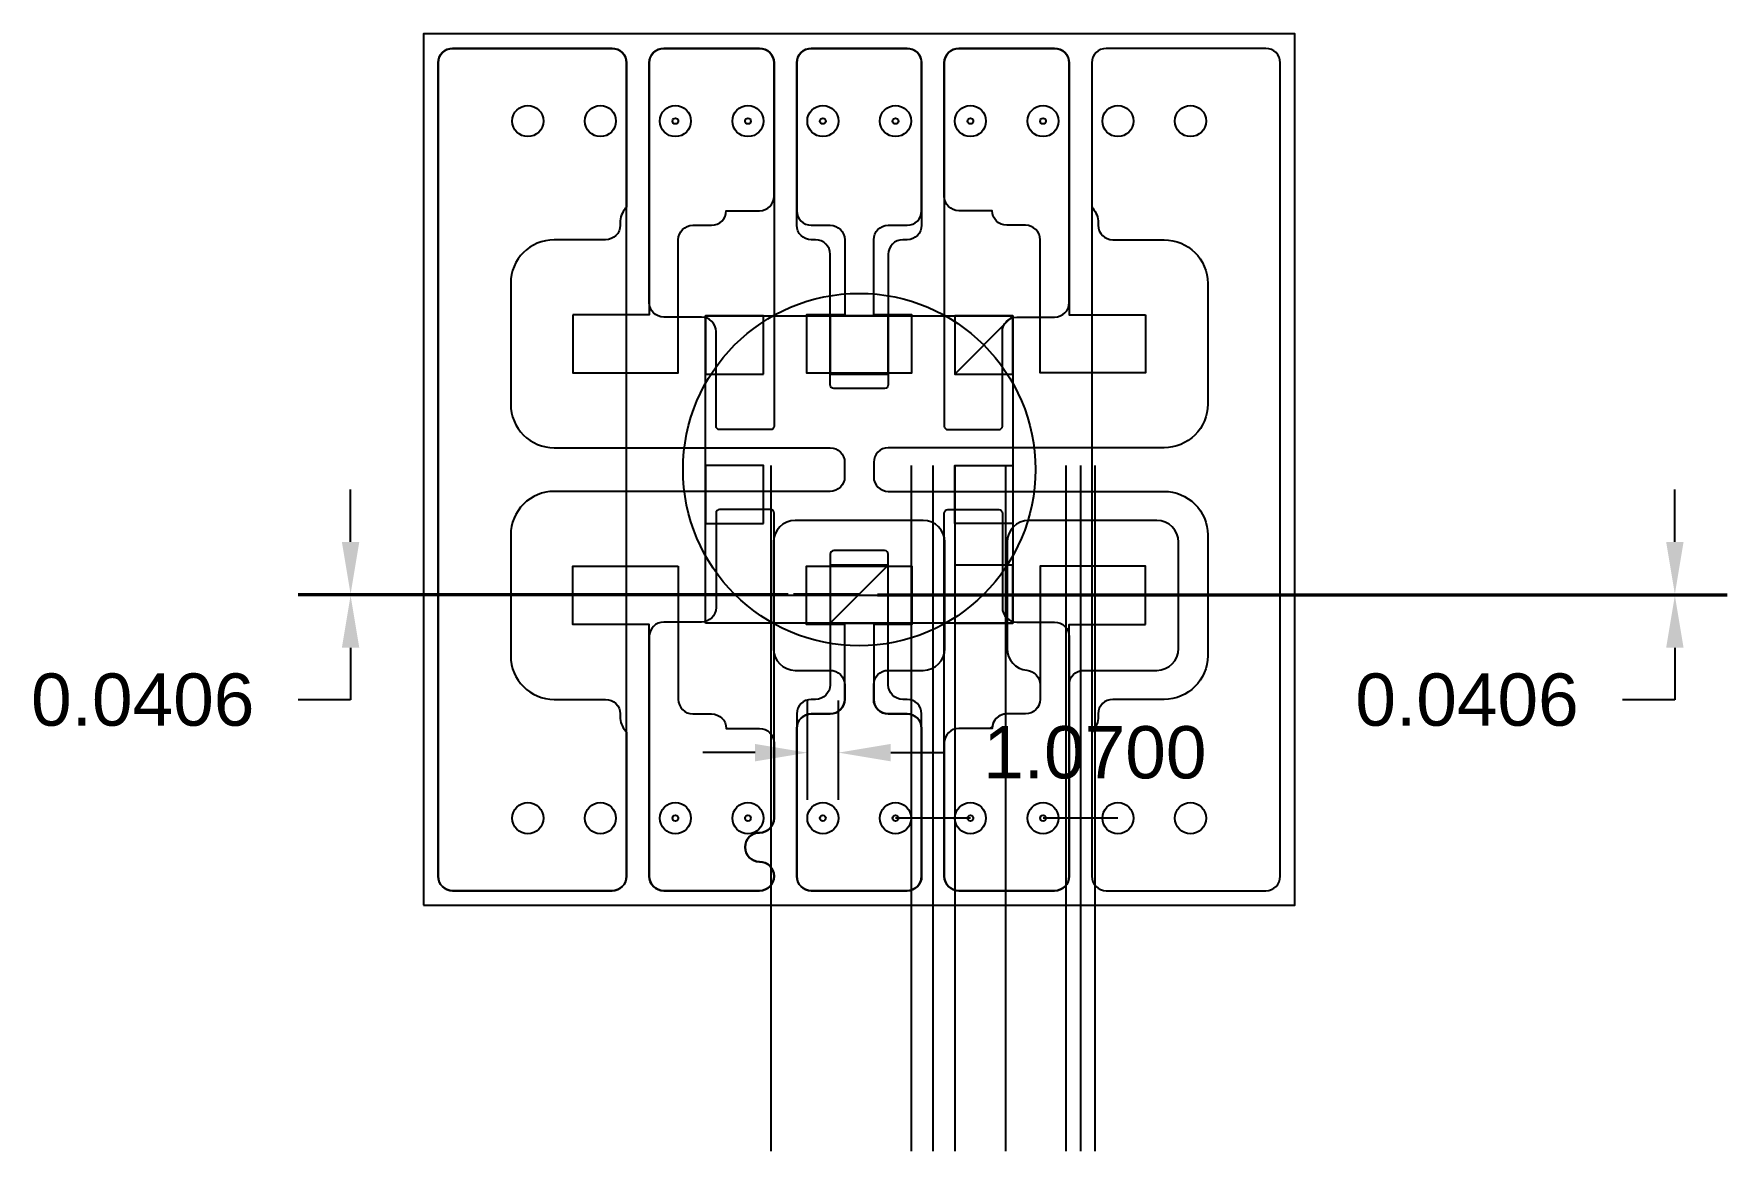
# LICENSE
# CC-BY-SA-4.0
# Model space of a CAD drawing. Header units: inches. Extents: x -28.4 to 29.9, y -23.5 to 15.
import ezdxf

# ---------------------------------------------------------------- set-up
doc = ezdxf.new("R2010")
doc.units = ezdxf.units.IN
doc.header["$MEASUREMENT"] = 0
for name, color, linetype in [('contact_pin_diameter', 7, 'Continuous'), ('contact_point', 7, 'Continuous'), ('glass_extents', 7, 'Continuous'), ('leds', 4, 'Continuous'), ('pixel_electrodes_small_lower_3', 4, 'Continuous'), ('pixel_electrodes_small_lower_5', 4, 'Continuous'), ('tc_metal', 4, 'Continuous'), ('tc_metal_led', 4, 'Continuous')]:
    doc.layers.add(name, color=color, linetype=linetype)
for name, color, linetype, plot in [('led_electrode_1', 4, 'Continuous', False), ('led_electrode_2', 4, 'Continuous', False), ('led_electrode_4', 4, 'Continuous', False), ('led_electrode_5', 4, 'Continuous', False), ('led_electrode_6', 4, 'Continuous', False)]:
    doc.layers.add(name, color=color, linetype=linetype, plot=plot)
doc.styles.get("Standard").update_dxf_attribs({"font": 'arial.ttf'})
doc.dimstyles.get("Standard").update_dxf_attribs({"dimscale": 10, "dimtxt": 0.18, "dimasz": 0.18, "dimexe": 0.18, "dimexo": 0.0625, "dimgap": 0.09, "dimtad": 0, "dimtih": 1, "dimtoh": 1, "dimdec": 4, "dimzin": 0, "dimdsep": 46, "dimtxsty": 'Standard', "dimcen": 0.09, "dimadec": 0, "dimazin": 0, "dimtfac": 1, "dimtdec": 4, "dimtofl": 0, "dimtmove": 0, "dimatfit": 3, "dimfxl": 1, "dimtolj": 1, "dimtzin": 0, "dimarcsym": 0})

# ---------------------------------------------------------------- blocks, each defined once
blk = doc.blocks.new('*D48')
at = {"layer": 'tc_metal_led', "color": 0, "lineweight": -2}
for p, q in [((-1.785, -11.375), (-1.785, -7.945)), ((-0.715, -11.375), (-0.715, -7.945)), ((-3.585, -9.745), (-5.385, -9.745)), ((1.085, -9.745), (2.885, -9.745))]:
    blk.add_line(p, q, dxfattribs=at)
at = {"layer": 'tc_metal_led', "color": 0}
for points in [[(-3.585, -10.045), (-3.585, -9.445), (-1.785, -9.745)], [(1.085, -9.445), (1.085, -10.045), (-0.715, -9.745)]]:
    blk.add_solid(points, dxfattribs=at)
at = {"layer": 'tc_metal_led', "color": 0, "insert": (8.114, -9.745), "char_height": 1.8, "attachment_point": 5}
blk.add_mtext('\\A1;1.0700', dxfattribs=at)
blk = doc.blocks.new('*D60')
at = {"layer": 'tc_metal_led', "color": 0, "lineweight": -2}
for p, q in [((28.088, -2.49), (28.088, -0.69)), ((0.625, -4.29), (29.888, -4.29)), ((0.625, -4.331), (29.888, -4.331)), ((28.088, -6.131), (28.088, -7.931)), ((28.088, -7.931), (26.288, -7.931))]:
    blk.add_line(p, q, dxfattribs=at)
at = {"layer": 'tc_metal_led', "color": 0}
for points in [[(27.788, -2.49), (28.388, -2.49), (28.088, -4.29)], [(28.388, -6.131), (27.788, -6.131), (28.088, -4.331)]]:
    blk.add_solid(points, dxfattribs=at)
at = {"layer": 'tc_metal_led', "color": 0, "insert": (20.931, -7.931), "char_height": 1.8, "attachment_point": 5}
blk.add_mtext('\\A1;0.0406', dxfattribs=at)
blk = doc.blocks.new('*D61')
at = {"layer": 'tc_metal_led', "color": 0, "lineweight": -2}
for p, q in [((-17.514, -2.49), (-17.514, -0.69)), ((-2.44, -4.29), (-19.314, -4.29)), ((-2.44, -4.331), (-19.314, -4.331)), ((-17.514, -6.131), (-17.514, -7.931)), ((-17.514, -7.931), (-19.314, -7.931))]:
    blk.add_line(p, q, dxfattribs=at)
at = {"layer": 'tc_metal_led', "color": 0}
for points in [[(-17.814, -2.49), (-17.214, -2.49), (-17.514, -4.29)], [(-17.214, -6.131), (-17.814, -6.131), (-17.514, -4.331)]]:
    blk.add_solid(points, dxfattribs=at)
at = {"layer": 'tc_metal_led', "color": 0, "insert": (-24.671, -7.931), "char_height": 1.8, "attachment_point": 5}
blk.add_mtext('\\A1;0.0406', dxfattribs=at)

msp = doc.modelspace()

# ---------------------------------------------------------------- linework, layer by layer
at = {"layer": 'contact_pin_diameter'}
for centre in [(-11.41, 12), (-8.91, 12), (-6.33, 12), (-3.83, 12), (-1.25, 12), (1.25, 12), (3.83, 12), (6.33, 12), (8.91, 12), (11.41, 12), (-11.41, -12), (-8.91, -12), (-6.33, -12), (-3.83, -12), (-1.25, -12), (1.25, -12), (3.83, -12), (6.33, -12), (8.91, -12), (11.41, -12)]:
    msp.add_circle(centre, 0.535, dxfattribs=at)
at = {"layer": 'contact_point'}
for centre in [(-6.33, 12), (-3.83, 12), (-1.25, 12), (1.25, 12), (3.83, 12), (6.33, 12), (-6.33, -12), (-3.83, -12), (-1.25, -12), (1.25, -12), (3.83, -12), (6.33, -12)]:
    msp.add_circle(centre, 0.1, dxfattribs=at)
at = {"layer": 'glass_extents'}
msp.add_lwpolyline([(-15, -15), (15, -15), (15, 15), (-15, 15)], close=True, dxfattribs=at)
at = {"layer": 'led_electrode_1'}
msp.add_lwpolyline([(-2.93, -1.5, 0.41421356), (-3.055, -1.375), (-4.805, -1.375, 0.41421356), (-4.93, -1.5), (-4.93, -4.75, -0.41421356), (-5.43, -5.25), (-6.73, -5.25, 0.41421356), (-7.23, -5.75), (-7.23, -14, 0.41421356), (-6.73, -14.5), (-3.43, -14.5, 1), (-3.43, -13.5, -1), (-3.43, -12.5, 0.41421356), (-2.93, -12, 0)], format="xyb", close=True, dxfattribs=at)
at = {"layer": 'led_electrode_2'}
msp.add_lwpolyline([(-2.93, 1.5, -0.41421356), (-3.055, 1.375), (-4.805, 1.375, -0.41421356), (-4.93, 1.5), (-4.93, 4.75, 0.41421356), (-5.43, 5.25), (-6.73, 5.25, -0.41421356), (-7.23, 5.75), (-7.23, 14, -0.41421356), (-6.73, 14.5), (-3.43, 14.5, -0.41421356), (-2.93, 14)], format="xyb", close=True, dxfattribs=at)
at = {"layer": 'led_electrode_4'}
for points in [[(-2.15, 14, -0.41421356), (-1.65, 14.5), (1.65, 14.5, -0.41421356), (2.15, 14), (2.15, 8.41114, -0.41421356), (1.65, 7.91114), (1.5, 7.91114, 0.41421356), (1, 7.41114), (1, 2.915, -0.41421356), (0.875, 2.79), (-0.875, 2.79, -0.41421356), (-1, 2.915), (-1.00001, 7.41114, 0.41421356), (-1.50001, 7.91114), (-1.65001, 7.91114, -0.41421356), (-2.15001, 8.41114)], [(-2.15, -14, 0.41421356), (-1.65, -14.5), (1.65, -14.5, 0.41421356), (2.15, -14), (2.15, -8.41114, 0.41421356), (1.65, -7.91114), (1.5, -7.91114, -0.41421356), (1, -7.41114), (1, -2.915, 0.41421356), (0.875, -2.79), (-0.875, -2.79, 0.41421356), (-1, -2.915), (-1.00001, -7.41114, -0.41421356), (-1.50001, -7.91114), (-1.65001, -7.91114, 0.41421356), (-2.15001, -8.41114)]]:
    msp.add_lwpolyline(points, format="xyb", close=True, dxfattribs=at)
at = {"layer": 'led_electrode_5'}
msp.add_lwpolyline([(2.93, -1.5, -0.41421356), (3.055, -1.375), (4.805, -1.375, -0.41421356), (4.93, -1.5), (4.93, -4.75, 0.41421356), (5.43, -5.25), (6.73, -5.25, -0.41421356), (7.23, -5.75), (7.23, -14, -0.41421356), (6.73, -14.5), (3.43, -14.5, -0.41421356), (2.93, -14)], format="xyb", close=True, dxfattribs=at)
at = {"layer": 'led_electrode_6'}
msp.add_lwpolyline([(2.93, 1.5, 0.41421356), (3.055, 1.375), (4.805, 1.375, 0.41421356), (4.93, 1.5), (4.93, 4.75, -0.41421356), (5.43, 5.25), (6.73, 5.25, 0.41421356), (7.23, 5.75), (7.23, 14, 0.41421356), (6.73, 14.5), (3.43, 14.5, 0.41421356), (2.93, 14)], format="xyb", close=True, dxfattribs=at)
at = {"layer": 'leds'}
for points in [[(-9.86047, 5.33057), (-9.86047, 3.33057), (-6.23, 3.33057), (-6.23, 7.66114), (-6.23, 7.91114, -0.41421398), (-5.73, 8.41114), (-5.08, 8.41114, 0.41421356), (-4.58, 8.91114), (-3.43, 8.91114, 0.41421356), (-2.93, 9.41114), (-2.93, 14, 0.41421356), (-3.43, 14.5), (-6.73, 14.5, 0.41421391), (-7.23, 14), (-7.23, 7.66114), (-7.23, 5.33057)], [(2.15, 8.91114), (2.15, 14, 0.41421391), (1.65, 14.5), (-1.65, 14.5, 0.41421356), (-2.15, 14), (-2.15, 8.91114, 0.41421356), (-1.65, 8.41114), (-1, 8.41114, -0.41421355), (-0.5, 7.91114), (-0.5, 5.33057), (-1.81524, 5.33057), (-1.81524, 3.33057), (1.81523, 3.33057), (1.81523, 5.33057), (0.5, 5.33057), (0.5, 7.91114, -0.41421356), (1, 8.41114), (1.65, 8.41114, 0.41421336)], [(9.86047, 5.33057), (9.86047, 3.33057), (6.23, 3.33057), (6.23, 7.66114), (6.23, 7.91114, 0.41421398), (5.72999, 8.41114), (5.08, 8.41114, -0.41421356), (4.58, 8.91114), (3.43, 8.91114, -0.41421356), (2.93, 9.41114), (2.93, 14, -0.41421356), (3.43, 14.5), (6.73, 14.5, -0.41421391), (7.23, 14), (7.23, 7.66114), (7.23, 5.33057)], [(-6.23, -3.33057), (-6.23, -7.91114, 0.41421398), (-5.73, -8.41114), (-5.08, -8.41114, -0.41421356), (-4.58, -8.91114), (-3.43, -8.91114, -0.41421356), (-2.93, -9.41114), (-2.93, -12, -0.41421356), (-3.43, -12.5, 1), (-3.43, -13.5, -1), (-3.43, -14.5), (-6.73, -14.5, -0.41421391), (-7.23, -14), (-7.23, -5.33057), (-9.86047, -5.33057), (-9.86047, -3.33057)], [(2.15, -8.91114), (2.15, -14, -0.41421391), (1.65, -14.5), (-1.65, -14.5, -0.41421356), (-2.15, -14), (-2.15, -8.91114, -0.41421356), (-1.65, -8.41114), (-1, -8.41114, 0.41421355), (-0.5, -7.91114), (-0.5, -5.33057), (-1.81524, -5.33057), (-1.81524, -3.33057), (1.81523, -3.33057), (1.81523, -5.33057), (0.5, -5.33057), (0.5, -7.91114, 0.41421356), (1, -8.41114), (1.65, -8.41114, -0.41421336)], [(9.86047, -5.33057), (9.86047, -3.33057), (6.23, -3.33057), (6.23, -7.66114), (6.23, -7.91114, -0.41421398), (5.72999, -8.41114), (5.08, -8.41114, 0.41421356), (4.58, -8.91114), (3.43, -8.91114, 0.41421356), (2.93, -9.41114), (2.93, -14, 0.41421356), (3.43, -14.5), (6.73, -14.5, 0.41421391), (7.23, -14), (7.23, -7.66114), (7.23, -5.33057)]]:
    msp.add_lwpolyline(points, format="xyb", close=True, dxfattribs=at)
at = {"layer": 'pixel_electrodes_small_lower_3'}
msp.add_lwpolyline([(1.65, -8.41114), (1, -8.41114, -0.41421366), (0.5, -7.91114), (0.5, -7.41114, -0.41421346), (1, -6.91114), (2.20476, -6.91114, 0.41421356), (2.95476, -6.16114), (2.95476, -2.5, 0.41421356), (2.20476, -1.75), (-2.20477, -1.75, 0.41421356), (-2.95477, -2.5), (-2.95477, -6.16114, 0.41421356), (-2.20477, -6.91114), (-1, -6.91114, -0.41421369), (-0.5, -7.41114), (-0.5, -7.91114, -0.41421344), (-1, -8.41114), (-1.65, -8.41114, 0.41421356), (-2.15, -8.91114), (-2.15, -14, 0.41421356), (-1.65, -14.5), (1.65, -14.5, 0.41421385), (2.15, -14), (2.15, -8.91114, 0.41421328)], format="xyb", close=True, dxfattribs=at)
at = {"layer": 'pixel_electrodes_small_lower_5'}
msp.add_lwpolyline([(7.23, -8.41114), (7.23, -7.41114, -0.41421359), (7.73, -6.91114), (10.25, -6.91114, 0.41421356), (11, -6.16114), (11, -2.5, 0.41421356), (10.25, -1.75), (5.84047, -1.75, 0.41421356), (5.09047, -2.5), (5.09047, -6.16114, 0.38852575), (5.77419, -6.90821, -0.38852575), (6.23, -7.40625), (6.23, -7.91114, -0.41421356), (5.73, -8.41114), (5.08, -8.41114, 0.35639396), (4.5901, -8.81114, -0.35639396), (4.46763, -8.91114), (3.43, -8.91114, 0.41421356), (2.93, -9.41114), (2.93, -14, 0.41421356), (3.43, -14.5), (6.73, -14.5, 0.41421362), (7.23, -14), (7.23, -9.95711)], format="xyb", close=True, dxfattribs=at)
at = {"layer": 'tc_metal'}
for points in [[(-14, 14.5), (-8.51, 14.5, -0.41421356), (-8.01, 14), (-8.01, 9.08017, -0.18323245), (-8.04143, 8.99729, 0.18323259), (-8.23, 8.5), (-8.23, 8.41114, -0.41421356), (-8.73, 7.91114), (-10.50001, 7.91114, 0.41421214), (-12.00001, 6.41115), (-12.00003, 2.25004, 0.41421499), (-10.50003, 0.75003), (-1.00003, 0.75003, -0.41421343), (-0.50003, 0.25003), (-0.50003, -0.25003, -0.41421369), (-1.00003, -0.75003), (-10.50003, -0.75003, 0.41421545), (-12.00003, -2.25004), (-12, -6.41115, 0.41421167), (-10.5, -7.91114), (-8.73, -7.91114, -0.41421356), (-8.23, -8.41114), (-8.23, -8.5, 0.18323259), (-8.04143, -8.99729, -0.18323245), (-8.01, -9.08017), (-8.01, -14, -0.41421356), (-8.51, -14.5), (-14, -14.5, -0.41421356), (-14.5, -14), (-14.5, 14, -0.41421356)], [(14, 14.5), (8.51, 14.5, 0.41421356), (8.01, 14), (8.01, 9.08017, 0.18323245), (8.04143, 8.99729, -0.18323259), (8.23, 8.5), (8.23, 8.41114, 0.41421356), (8.73, 7.91114), (10.50001, 7.91114, -0.41421214), (12.00001, 6.41115), (12.00003, 2.25004, -0.41421499), (10.50003, 0.75003), (1.00003, 0.75003, 0.41421343), (0.50003, 0.25003), (0.50003, -0.25003, 0.41421369), (1.00003, -0.75003), (10.50003, -0.75003, -0.41421545), (12.00003, -2.25004), (12, -6.41115, -0.41421167), (10.5, -7.91114), (8.73, -7.91114, 0.41421356), (8.23, -8.41114), (8.23, -8.5, -0.18323259), (8.04143, -8.99729, 0.18323245), (8.01, -9.08017), (8.01, -14, 0.41421356), (8.51, -14.5), (14, -14.5, 0.41421356), (14.5, -14), (14.5, 14, 0.41421356)]]:
    msp.add_lwpolyline(points, format="xyb", close=True, dxfattribs=at)
at = {"layer": 'tc_metal_led'}
for p, q in [((3.29, 3.29), (5.29, 5.29)), ((-3.04, 0.14102), (-3.04, -23.46317)), ((1.79, 0.14102), (1.79, -23.46317)), ((2.54, 0.14102), (2.54, -23.46317)), ((3.29, 0.14102), (3.29, -23.46317)), ((5.04, 0.14102), (5.04, -23.46317)), ((7.12, 0.14102), (7.12, -23.46317)), ((7.62, 0.14102), (7.62, -23.46317)), ((8.12, 0.14102), (8.12, -23.46317)), ((1, -3.29), (-1, -5.29)), ((11, -4.33057), (-9.45196, -4.33057)), ((0, -4.29), (-2.26084, -4.29)), ((3.83, -12), (1.25, -12)), ((8.91, -12), (6.33, -12))]:
    msp.add_line(p, q, dxfattribs=at)
for points in [[(-8.51, 14.5), (-14, 14.5, 0.41421356), (-14.5, 14), (-14.5, -14, 0.41421356), (-14, -14.5), (-8.51, -14.5, 0.41421356), (-8.01, -14), (-8.01, 14, 0.41421356)], [(8.51, -14.5), (14, -14.5, 0.41421356), (14.5, -14), (14.5, 14, 0.41421356), (14, 14.5), (8.51, 14.5, 0.41421356), (8.01, 14), (8.01, -14, 0.41421356)]]:
    msp.add_lwpolyline(points, format="xyb", close=True, dxfattribs=at)
at = {"layer": 'tc_metal_led', "color": 6}
for points in [[(-5.29, -5.29), (-5.29, 5.29), (5.29, 5.29), (5.29, -5.29)], [(-3.29, 3.29), (-3.29, 5.29), (-5.29, 5.29), (-5.29, 3.29)], [(1, 3.29), (1, 5.29), (-1, 5.29), (-1, 3.29)], [(5.29, 3.29), (5.29, 5.29), (3.29, 5.29), (3.29, 3.29)], [(1, -5.29), (1, -3.29), (-1, -3.29), (-1, -5.29)], [(5.29, -5.29), (5.29, -3.29), (3.29, -3.29), (3.29, -5.29)]]:
    msp.add_lwpolyline(points, close=True, dxfattribs=at)
at = {"layer": 'tc_metal_led'}
for points in [[(-3.29, -1.85898), (-3.29, 0.14102), (-5.29, 0.14102), (-5.29, -1.85898)], [(3.29, -1.85898), (3.29, 0.14102), (5.29, 0.14102), (5.29, -1.85898)]]:
    msp.add_lwpolyline(points, close=True, dxfattribs=at)
msp.add_circle((0, 0), 6.06698, dxfattribs=at)

# ---------------------------------------------------------------- dimensions: what is measured, and where the dimension line sits
for base, p1, p2, picture, middle in [((-17.5143, -4.33057), (-1.81524, -4.29), (-1.81524, -4.33057), '*D61', (-24.67145, -7.93057)), ((28.08786, -4.33057), (0, -4.29), (0, -4.33057), '*D60', (20.93072, -7.93057))]:
    dim = msp.add_linear_dim(base=base, p1=p1, p2=p2, angle=90, dimstyle='Standard', dxfattribs=at)
    dim.commit()
    dim.dimension.update_dxf_attribs({"geometry": picture, "text_midpoint": middle})
dim = msp.add_linear_dim(base=(-0.715, -9.74537), p1=(-1.785, -12), p2=(-0.715, -12), dimstyle='Standard', dxfattribs=at)
dim.commit()
dim.dimension.update_dxf_attribs({"geometry": '*D48', "text_midpoint": (8.11357, -9.74537)})

doc.saveas('drawing.dxf')
